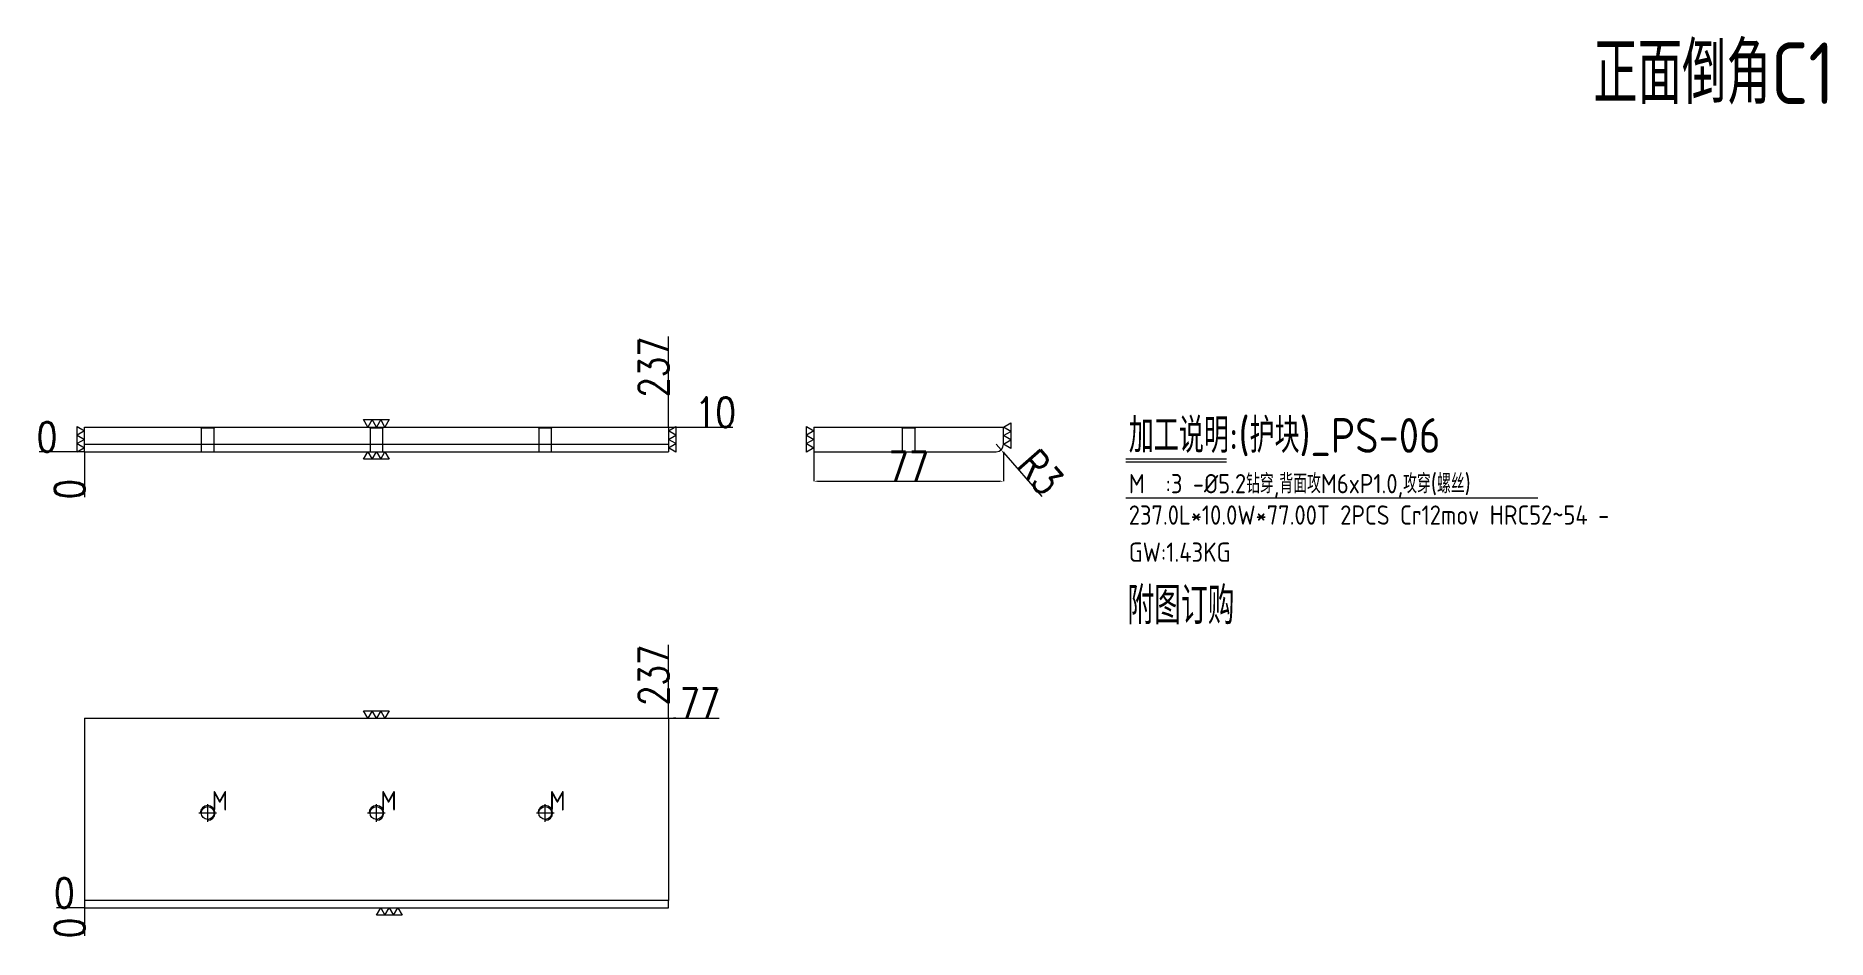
# Model space of a CAD drawing. Header units: millimetres. Extents: x -10425 to -9698, y 62454 to 62820.
import ezdxf

# ---------------------------------------------------------------- set-up
doc = ezdxf.new("R2010")
doc.units = ezdxf.units.MM
doc.linetypes.add('CENTER', pattern=[0])
doc.linetypes.add('DASHED', pattern=[0])
for name, color, linetype, lineweight in [('DIM', 4, 'Continuous', 20), ('PS', 6, 'Continuous', 20), ('PS_W', 1, 'Continuous', 20)]:
    doc.layers.add(name, color=color, linetype=linetype, lineweight=lineweight)
doc.styles.add('gbenor', font='gbenor.shx', dxfattribs={"bigfont": 'gbcbig.shx'})
doc.styles.add('TXT', font='txt.shx', dxfattribs={"width": 0.8, "bigfont": 'ctxt.shx'})
doc.dimstyles.new('零件', dxfattribs={"dimscale": 1.5, "dimtxt": 8, "dimasz": 1, "dimexe": 0, "dimexo": 0, "dimgap": 0, "dimtad": 1, "dimtxsty": 'TXT', "dimcen": 0, "dimclrd": 252, "dimclre": 252, "dimclrt": 4, "dimazin": 3, "dimtp": 0.001, "dimtm": 0.001, "dimtfac": 1, "dimtmove": 0, "dimatfit": 3, "dimlwd": 5, "dimlwe": 5})

# ---------------------------------------------------------------- blocks, each defined once
blk = doc.blocks.new('*D1107')
at = {"layer": 'Defpoints', "color": 0}
for p in [(-10168.23, 62661.63), (-10156.23, 62661.63), (-10405.23, 62651.63)]:
    blk.add_point(p, dxfattribs=at)
at = {"layer": 'DIM', "color": 252, "lineweight": 5}
blk.add_line((-10168.23, 62661.63), (-10142.06, 62661.63), dxfattribs=at)
at = {"layer": 'DIM', "color": 4, "lineweight": 5, "insert": (-10149.14, 62667.63), "char_height": 12, "attachment_point": 5, "style": 'TXT'}
blk.add_mtext('10', dxfattribs=at)
blk = doc.blocks.new('*D1108')
at = {"layer": 'Defpoints', "color": 0}
for p in [(-10417.23, 62651.63), (-10405.23, 62651.63), (-10405.23, 62651.63)]:
    blk.add_point(p, dxfattribs=at)
at = {"layer": 'DIM', "color": 252, "lineweight": 5}
blk.add_line((-10405.23, 62651.63), (-10423.63, 62651.63), dxfattribs=at)
at = {"layer": 'DIM', "color": 4, "lineweight": 5, "insert": (-10420.43, 62657.63), "char_height": 12, "attachment_point": 5, "style": 'TXT'}
blk.add_mtext('0', dxfattribs=at)
blk = doc.blocks.new('*D1109')
at = {"layer": 'Defpoints', "color": 0}
for p in [(-10405.23, 62651.63), (-10405.23, 62651.63), (-10405.23, 62639.63)]:
    blk.add_point(p, dxfattribs=at)
at = {"layer": 'DIM', "color": 252, "lineweight": 5}
blk.add_line((-10405.23, 62651.63), (-10405.23, 62633.23), dxfattribs=at)
at = {"layer": 'DIM', "color": 4, "lineweight": 5, "insert": (-10411.23, 62636.43), "char_height": 12, "attachment_point": 5, "rotation": 90, "style": 'TXT'}
blk.add_mtext('0', dxfattribs=at)
blk = doc.blocks.new('*D1110')
at = {"layer": 'Defpoints', "color": 0}
for p in [(-10168.23, 62673.63), (-10168.23, 62661.63), (-10405.23, 62651.63)]:
    blk.add_point(p, dxfattribs=at)
at = {"layer": 'DIM', "color": 252, "lineweight": 5}
blk.add_line((-10168.23, 62661.63), (-10168.23, 62698.32), dxfattribs=at)
at = {"layer": 'DIM', "color": 4, "lineweight": 5, "insert": (-10174.23, 62685.97), "char_height": 12, "attachment_point": 5, "rotation": 90, "style": 'TXT'}
blk.add_mtext('237', dxfattribs=at)
blk = doc.blocks.new('*D1111')
at = {"layer": 'Defpoints', "color": 0}
for p in [(-10168.23, 62543.5), (-10163.23, 62543.5), (-10405.23, 62466.5)]:
    blk.add_point(p, dxfattribs=at)
at = {"layer": 'DIM', "color": 252, "lineweight": 5}
for p, q in [((-10168.23, 62543.5), (-10165.23, 62543.5)), ((-10165.23, 62543.5), (-10166.23, 62543.5)), ((-10166.23, 62543.5), (-10147.69, 62543.5))]:
    blk.add_line(p, q, dxfattribs=at)
at = {"layer": 'DIM', "color": 4, "lineweight": 5, "insert": (-10155.46, 62549.5), "char_height": 12, "attachment_point": 5, "style": 'TXT'}
blk.add_mtext('77', dxfattribs=at)
blk = doc.blocks.new('*D1112')
at = {"layer": 'Defpoints', "color": 0}
for p in [(-10410.23, 62466.5), (-10405.23, 62466.5), (-10405.23, 62466.5)]:
    blk.add_point(p, dxfattribs=at)
at = {"layer": 'DIM', "color": 252, "lineweight": 5}
blk.add_line((-10405.23, 62466.5), (-10416.63, 62466.5), dxfattribs=at)
at = {"layer": 'DIM', "color": 4, "lineweight": 5, "insert": (-10413.43, 62472.5), "char_height": 12, "attachment_point": 5, "style": 'TXT'}
blk.add_mtext('0', dxfattribs=at)
blk = doc.blocks.new('*D1113')
at = {"layer": 'Defpoints', "color": 0}
for p in [(-10405.23, 62466.5), (-10405.23, 62466.5), (-10405.23, 62461.5)]:
    blk.add_point(p, dxfattribs=at)
at = {"layer": 'DIM', "color": 252, "lineweight": 5}
blk.add_line((-10405.23, 62466.5), (-10405.23, 62455.1), dxfattribs=at)
at = {"layer": 'DIM', "color": 4, "lineweight": 5, "insert": (-10411.23, 62458.3), "char_height": 12, "attachment_point": 5, "rotation": 90, "style": 'TXT'}
blk.add_mtext('0', dxfattribs=at)
blk = doc.blocks.new('*D1114')
at = {"layer": 'Defpoints', "color": 0}
for p in [(-10168.23, 62548.5), (-10168.23, 62543.5), (-10405.23, 62466.5)]:
    blk.add_point(p, dxfattribs=at)
at = {"layer": 'DIM', "color": 252, "lineweight": 5}
blk.add_line((-10168.23, 62543.5), (-10168.23, 62573.19), dxfattribs=at)
at = {"layer": 'DIM', "color": 4, "lineweight": 5, "insert": (-10174.23, 62560.84), "char_height": 12, "attachment_point": 5, "rotation": 90, "style": 'TXT'}
blk.add_mtext('237', dxfattribs=at)
blk = doc.blocks.new('*D1115')
at = {"layer": 'Defpoints', "color": 0}
for p in [(-10109.23, 62651.63), (-10032.23, 62651.63), (-10032.23, 62639.63)]:
    blk.add_point(p, dxfattribs=at)
at = {"layer": 'DIM', "color": 252, "lineweight": 5}
for p, q in [((-10109.23, 62651.63), (-10109.23, 62639.63)), ((-10032.23, 62651.63), (-10032.23, 62639.63)), ((-10107.73, 62639.63), (-10033.73, 62639.63))]:
    blk.add_line(p, q, dxfattribs=at)
at = {"layer": 'DIM', "color": 252}
for points in [[(-10107.73, 62639.88), (-10107.73, 62639.38), (-10109.23, 62639.63)], [(-10033.73, 62639.38), (-10033.73, 62639.88), (-10032.23, 62639.63)]]:
    blk.add_solid(points, dxfattribs=at)
at = {"layer": 'DIM', "color": 4, "lineweight": 5, "insert": (-10070.73, 62645.63), "char_height": 12, "attachment_point": 5, "style": 'TXT'}
blk.add_mtext('77', dxfattribs=at)
blk = doc.blocks.new('*D1116')
at = {"layer": 'Defpoints', "color": 0}
for p in [(-10035.23, 62654.63), (-10033.25, 62652.37)]:
    blk.add_point(p, dxfattribs=at)
at = {"layer": 'DIM', "color": 252, "linetype": 'Continuous', "lineweight": 5}
for p, q in [((-10035.23, 62654.63), (-10033.25, 62652.37)), ((-10032.26, 62651.25), (-10016.71, 62633.47))]:
    blk.add_line(p, q, dxfattribs=at)
at = {"layer": 'DIM', "color": 252}
blk.add_solid([(-10032.08, 62651.41), (-10032.45, 62651.08), (-10033.25, 62652.37)], dxfattribs=at)
at = {"layer": 'DIM', "color": 4, "lineweight": 5, "insert": (-10017.31, 62643.27), "char_height": 12, "attachment_point": 5, "rotation": 311.18664, "style": 'TXT'}
blk.add_mtext('R3', dxfattribs=at)

msp = doc.modelspace()

# ---------------------------------------------------------------- linework, layer by layer
at = {"layer": 'DIM', "color": 8, "linetype": 'Continuous', "lineweight": 5}
for p, q in [((-9982.576, 62648.73), (-9941.714, 62648.73)), ((-9982.576, 62647.558), (-9941.714, 62647.558)), ((-9982.576, 62632.874), (-9815.374, 62632.874))]:
    msp.add_line(p, q, dxfattribs=at)
at = {"layer": 'DIM', "linetype": 'Continuous', "lineweight": 5}
for points in [[(-10408.228, 62661.828), (-10405.228, 62660.096), (-10408.228, 62658.364), (-10405.228, 62656.632), (-10408.228, 62654.9), (-10405.228, 62653.168), (-10408.228, 62651.436), (-10408.228, 62661.828)], [(-10281.532, 62664.632), (-10283.264, 62661.632), (-10284.996, 62664.632), (-10286.728, 62661.632), (-10288.46, 62664.632), (-10290.192, 62661.632), (-10291.924, 62664.632), (-10281.532, 62664.632)], [(-10165.228, 62651.436), (-10168.228, 62653.168), (-10165.228, 62654.9), (-10168.228, 62656.632), (-10165.228, 62658.364), (-10168.228, 62660.096), (-10165.228, 62661.828), (-10165.228, 62651.436)], [(-10112.228, 62661.828), (-10109.228, 62660.096), (-10112.228, 62658.364), (-10109.228, 62656.632), (-10112.228, 62654.9), (-10109.228, 62653.168), (-10112.228, 62651.436), (-10112.228, 62661.828)], [(-10029.228, 62652.936), (-10032.228, 62654.668), (-10029.228, 62656.4), (-10032.228, 62658.132), (-10029.228, 62659.864), (-10032.228, 62661.596), (-10029.228, 62663.328), (-10029.228, 62652.936)], [(-10291.924, 62648.632), (-10290.192, 62651.632), (-10288.46, 62648.632), (-10286.728, 62651.632), (-10284.996, 62648.632), (-10283.264, 62651.632), (-10281.532, 62648.632), (-10291.924, 62648.632)], [(-10281.532, 62546.501), (-10283.264, 62543.501), (-10284.996, 62546.501), (-10286.728, 62543.501), (-10288.46, 62546.501), (-10290.192, 62543.501), (-10291.924, 62546.501), (-10281.532, 62546.501)], [(-10286.728, 62463.501), (-10284.996, 62466.501), (-10283.264, 62463.501), (-10281.532, 62466.501), (-10279.8, 62463.501), (-10278.068, 62466.501), (-10276.336, 62463.501), (-10286.728, 62463.501)]]:
    msp.add_lwpolyline(points, close=True, dxfattribs=at)
at = {"layer": 'PS', "color": 11, "linetype": 'Continuous', "lineweight": 5}
for p, q in [((-10405.228, 62651.632), (-10405.228, 62661.632)), ((-10405.228, 62661.632), (-10168.228, 62661.632)), ((-10168.228, 62661.632), (-10168.228, 62651.632)), ((-10109.228, 62661.632), (-10109.228, 62651.632)), ((-10109.228, 62661.632), (-10032.228, 62661.632))]:
    msp.add_line(p, q, dxfattribs=at)
at = {"layer": 'PS', "color": 5, "linetype": 'DASHED', "lineweight": 5, "ltscale": 0.536965}
for p, q in [((-10358.228, 62661.632), (-10357.831, 62661.235)), ((-10357.831, 62661.235), (-10357.831, 62651.632)), ((-10352.625, 62661.235), (-10357.831, 62661.235)), ((-10352.625, 62661.235), (-10352.228, 62661.632)), ((-10352.625, 62651.632), (-10352.625, 62661.235)), ((-10289.728, 62661.632), (-10289.331, 62661.235)), ((-10289.331, 62661.235), (-10289.331, 62651.632)), ((-10284.125, 62661.235), (-10289.331, 62661.235)), ((-10284.125, 62661.235), (-10283.728, 62661.632)), ((-10284.125, 62651.632), (-10284.125, 62661.235)), ((-10221.228, 62661.632), (-10220.831, 62661.235)), ((-10220.831, 62661.235), (-10220.831, 62651.632)), ((-10215.625, 62661.235), (-10220.831, 62661.235)), ((-10215.625, 62661.235), (-10215.228, 62661.632)), ((-10215.625, 62651.632), (-10215.625, 62661.235)), ((-10073.728, 62661.632), (-10073.331, 62661.235)), ((-10073.331, 62661.235), (-10073.331, 62651.632)), ((-10068.125, 62661.235), (-10073.331, 62661.235)), ((-10068.125, 62661.235), (-10067.728, 62661.632)), ((-10068.125, 62651.632), (-10068.125, 62661.235))]:
    msp.add_line(p, q, dxfattribs=at)
at = {"layer": 'PS', "color": 2, "linetype": 'Continuous', "lineweight": 5}
for p, q in [((-10032.228, 62654.632), (-10032.228, 62661.632)), ((-10405.228, 62651.632), (-10168.228, 62651.632)), ((-10109.228, 62651.632), (-10035.228, 62651.632)), ((-10405.228, 62543.501), (-10405.228, 62469.501)), ((-10405.228, 62543.501), (-10168.228, 62543.501)), ((-10168.228, 62543.501), (-10168.228, 62469.501)), ((-10405.228, 62469.501), (-10405.228, 62466.501)), ((-10405.228, 62466.501), (-10168.228, 62466.501)), ((-10168.228, 62466.501), (-10168.228, 62469.501))]:
    msp.add_line(p, q, dxfattribs=at)
at = {"layer": 'PS', "color": 155, "linetype": 'DASHED', "lineweight": 5, "ltscale": 0.536965}
msp.add_line((-10405.228, 62654.632), (-10168.228, 62654.632), dxfattribs=at)
at = {"layer": 'PS', "color": 155, "linetype": 'Continuous', "lineweight": 5}
msp.add_line((-10168.228, 62469.501), (-10405.228, 62469.501), dxfattribs=at)
at = {"layer": 'PS', "color": 2, "linetype": 'Continuous', "lineweight": 5}
for centre in [(-10355.228, 62505.001), (-10286.728, 62505.001), (-10218.228, 62505.001)]:
    msp.add_circle(centre, 2.603, dxfattribs=at)
msp.add_arc((-10035.228, 62654.632), 3, 270, 0, dxfattribs=at)
at = {"layer": 'PS', "color": 30, "linetype": 'DASHED', "lineweight": 5, "ltscale": 0.536965}
for centre in [(-10355.228, 62505.001), (-10286.728, 62505.001), (-10218.228, 62505.001)]:
    msp.add_arc(centre, 3, 270, 180, dxfattribs=at)
at = {"layer": 'PS_W', "color": 1, "linetype": 'CENTER', "lineweight": 5, "ltscale": 0.536965}
for p, q in [((-10355.228, 62501.401), (-10355.228, 62508.601)), ((-10286.728, 62501.401), (-10286.728, 62508.601)), ((-10218.228, 62501.401), (-10218.228, 62508.601)), ((-10358.828, 62505.001), (-10351.628, 62505.001)), ((-10290.328, 62505.001), (-10283.128, 62505.001)), ((-10221.828, 62505.001), (-10214.628, 62505.001))]:
    msp.add_line(p, q, dxfattribs=at)

# ---------------------------------------------------------------- texts
at = {"layer": 'DIM', "color": 6, "lineweight": 5, "style": 'gbenor'}
for s, height, p in [('正面倒角C1', 25, (-9792.871, 62792.73)), ('附图订购', 15.1, (-9981.971, 62581.606))]:
    msp.add_text(s, height=height, dxfattribs=at).set_placement(p)
at = {"layer": 'DIM', "color": 4, "lineweight": 5, "style": 'gbenor'}
for s, height, p in [('加工说明:(护块)_PS-06', 14.1, (-9981.383, 62651.162)), ('M  :3 -%%c5.2钻穿,背面攻M6xP1.0,攻穿(螺丝)', 7.8, (-9981.406, 62634.743)), ('237.0L*10.0W*77.00T 2PCS Cr12mov HRC52~54 -', 7.8, (-9981.406, 62622.015)), ('GW:1.43KG', 7.8, (-9981.406, 62606.94)), ('M', 7.9, (-10353.578, 62505.977)), ('M', 7.9, (-10285.078, 62505.977)), ('M', 7.9, (-10216.578, 62505.977))]:
    msp.add_text(s, height=height, dxfattribs=at).set_placement(p)

# ---------------------------------------------------------------- dimensions: what is measured, and where the dimension line sits
at = {"layer": 'DIM', "lineweight": 5}
for feature_location, offset, dtype, origin, picture, middle in [((-10168.228, 62661.632), (0, 12), 1, (-10405.228, 62651.632), '*D1110', (-10174.228, 62685.975)), ((-10168.228, 62661.632), (12, 0), 0, (-10405.228, 62651.632), '*D1107', (-10149.142, 62667.632)), ((-10405.227925036, 62651.631896973), (-12, 0), 0, (-10405.227925036, 62651.631896973), '*D1108', (-10420.427925036, 62657.631896973)), ((-10405.227925036, 62651.631896973), (0, -12), 1, (-10405.227925036, 62651.631896973), '*D1109', (-10411.227925036, 62636.431896973)), ((-10168.228, 62543.501), (0, 5), 1, (-10405.228, 62466.501), '*D1114', (-10174.228, 62560.844)), ((-10168.228, 62543.501), (5, 0), 0, (-10405.228, 62466.501), '*D1111', (-10155.456, 62549.501)), ((-10405.227925036, 62466.500756789), (-5, 0), 0, (-10405.227925036, 62466.500756789), '*D1112', (-10413.427925036, 62472.500756789)), ((-10405.227925036, 62466.500756789), (0, -5), 1, (-10405.227925036, 62466.500756789), '*D1113', (-10411.227925036, 62458.300756789))]:
    dim = msp.add_ordinate_dim(feature_location=feature_location, offset=offset, dtype=dtype, origin=origin, dimstyle='零件', dxfattribs=at)
    dim.commit()
    dim.dimension.update_dxf_attribs({"geometry": picture, "text_midpoint": middle})
at = {"layer": 'DIM', "linetype": 'Continuous', "lineweight": 5}
dim = msp.add_radius_dim(center=(-10035.228, 62654.632), mpoint=(-10033.252, 62652.374), dimstyle='零件', dxfattribs=at)
dim.commit()
dim.dimension.update_dxf_attribs({"geometry": '*D1116', "text_midpoint": (-10021.825, 62639.314), "dimtype": 164})
at = {"layer": 'DIM', "lineweight": 5}
dim = msp.add_linear_dim(base=(-10032.228, 62639.632), p1=(-10109.228, 62651.632), p2=(-10032.228, 62651.632), dimstyle='零件', dxfattribs=at)
dim.commit()
dim.dimension.update_dxf_attribs({"geometry": '*D1115', "text_midpoint": (-10070.728, 62645.632)})

doc.saveas('drawing.dxf')
